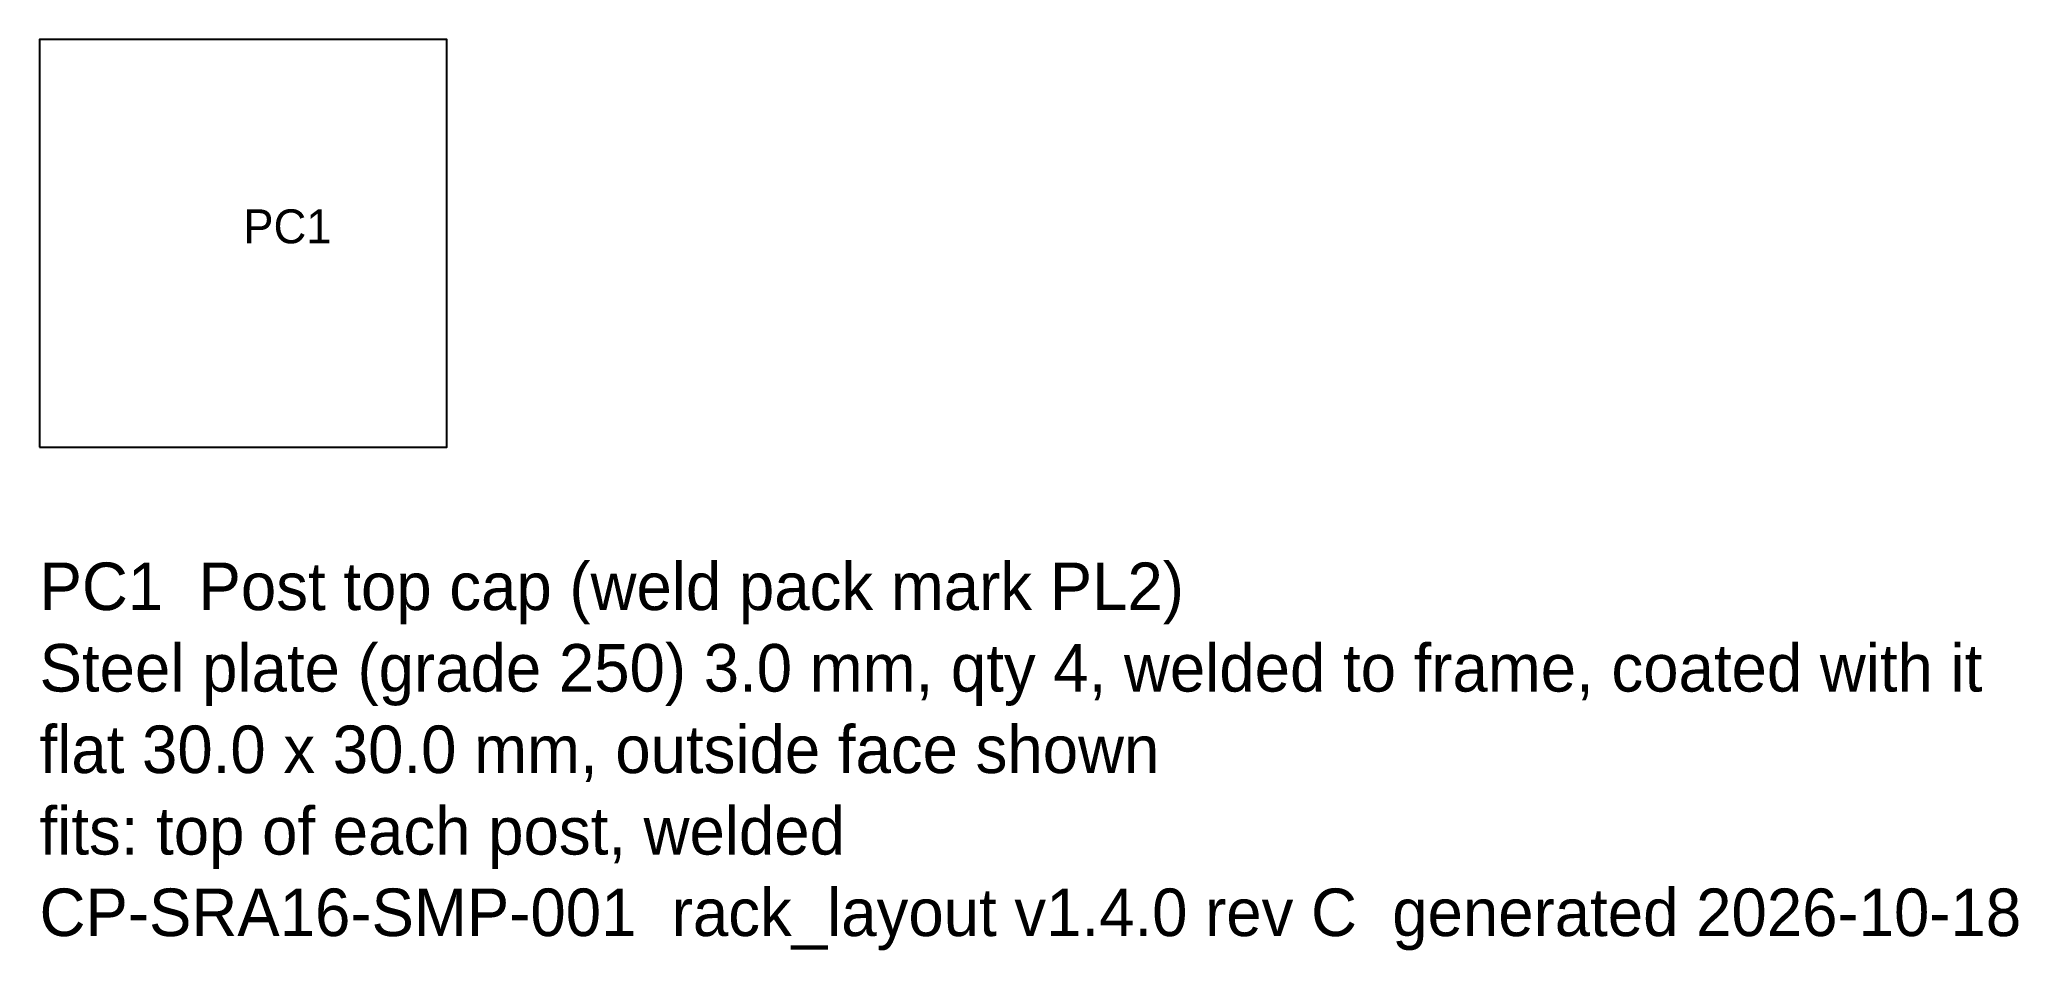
# Model space of a CAD drawing. Header units: millimetres. Extents: x 0 to 146, y -37 to 30.
import ezdxf

# ---------------------------------------------------------------- set-up
doc = ezdxf.new("R2010")
doc.units = ezdxf.units.MM
for name, color, linetype in [('CUT', 7, 'CONTINUOUS'), ('ETCH', 3, 'CONTINUOUS'), ('NOTES', 8, 'CONTINUOUS')]:
    doc.layers.add(name, color=color, linetype=linetype)

msp = doc.modelspace()

# ---------------------------------------------------------------- linework, layer by layer
at = {"layer": 'CUT'}
msp.add_lwpolyline([(0, 0), (30, 0), (30, 30), (0, 30)], close=True, dxfattribs=at)

# ---------------------------------------------------------------- texts
at = {"layer": 'ETCH'}
msp.add_text('PC1', height=2.5, dxfattribs=at).set_placement((15, 15))
at = {"layer": 'NOTES'}
for s, p in [('PC1  Post top cap (weld pack mark PL2)', (0, -12)), ('Steel plate (grade 250) 3.0 mm, qty 4, welded to frame, coated with it', (0, -18)), ('flat 30.0 x 30.0 mm, outside face shown', (0, -24)), ('fits: top of each post, welded', (0, -30)), ('CP-SRA16-SMP-001  rack_layout v1.4.0 rev C  generated 2026-10-18', (0, -36))]:
    msp.add_text(s, height=3.5, dxfattribs=at).set_placement(p)

doc.saveas('drawing.dxf')
